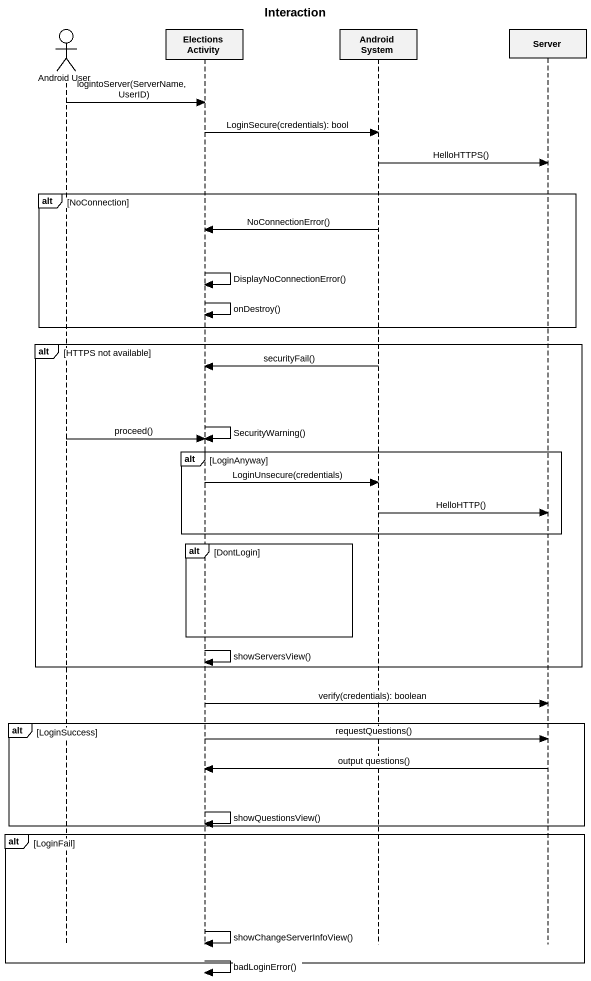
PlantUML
@startuml
title Interaction
hide footbox
actor "Android User" as Android_User
participant "Elections Activity" as Elections_Activity
participant "Android System" as Android_System
participant Server

Android_User -> Elections_Activity : logintoServer(ServerName, UserID)
Elections_Activity -> Android_System : LoginSecure(credentials): bool
Android_System -> Server : HelloHTTPS()
alt NoConnection
  Android_System -> Elections_Activity : NoConnectionError()
  Elections_Activity -> Elections_Activity : DisplayNoConnectionError()
  Elections_Activity -> Elections_Activity : onDestroy()
end
alt HTTPS not available
  Android_System -> Elections_Activity : securityFail()
  Elections_Activity -> Elections_Activity : SecurityWarning()
  Android_User -> Elections_Activity : proceed()
  alt LoginAnyway
    Elections_Activity -> Android_System : LoginUnsecure(credentials)
    Android_System -> Server : HelloHTTP()
  end
  alt DontLogin
  end
  Elections_Activity -> Elections_Activity : showServersView()
end
Elections_Activity -> Server : verify(credentials): boolean
alt LoginSuccess
  Elections_Activity -> Server : requestQuestions()
  Server -> Elections_Activity : output questions()
  Elections_Activity -> Elections_Activity : showQuestionsView()
end
alt LoginFail
  Elections_Activity -> Elections_Activity : showChangeServerInfoView()
  Elections_Activity -> Elections_Activity : badLoginError()
end
@enduml
